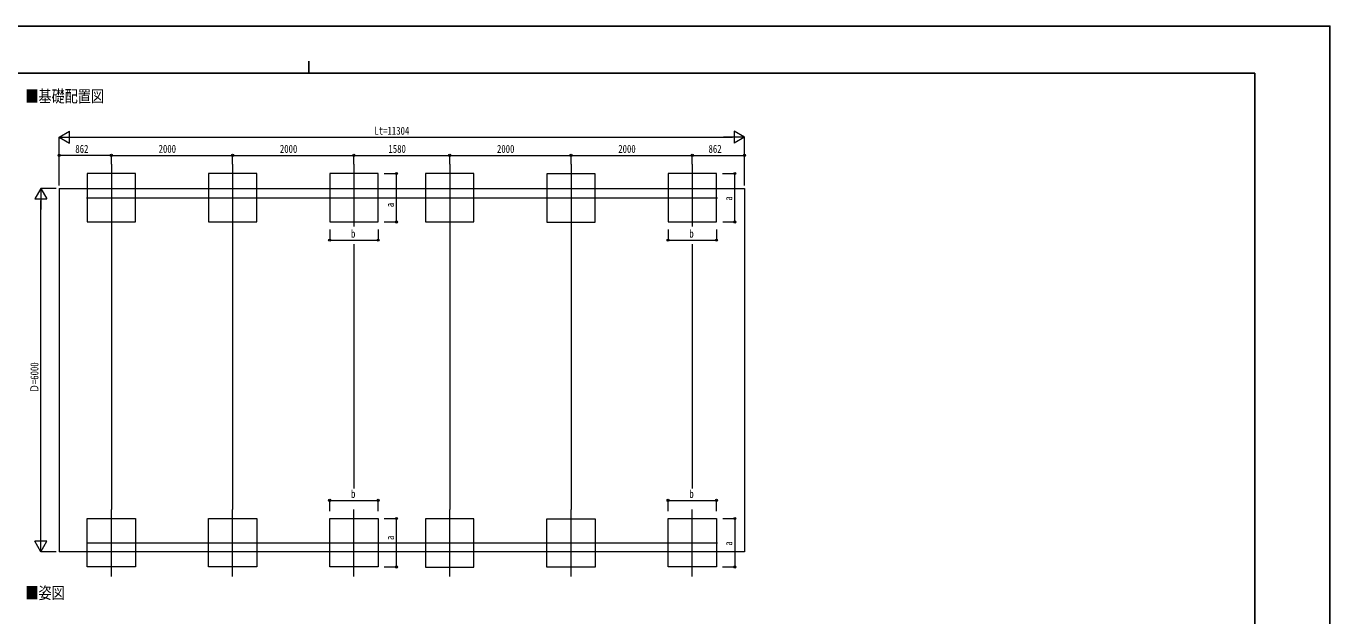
# Model space of a CAD drawing. Units: millimetres, scale not verified. Extents: x -16820 to 16820, y -11880 to 11880.
# Drawn here: x -4681 to 16820, y 2141 to 11880 of the extents above; entities that cross this region are included whole.
import ezdxf
from ezdxf.enums import TextEntityAlignment as Align

# ---------------------------------------------------------------- set-up
doc = ezdxf.new("R2010")
doc.units = ezdxf.units.MM
doc.header["$LTSCALE"] = 40
doc.layers.add('0-2_USER1', color=92, linetype='Continuous')
doc.layers.add('0-7_YKK_ZWAK', color=134, linetype='Continuous')
for name, color, linetype, lineweight in [('0-3_YKK_12', 40, 'Continuous', 18), ('0-5_YKK_A1', 120, 'Continuous', 18), ('0-6_YKK_D', 200, 'Continuous', 18)]:
    doc.layers.add(name, color=color, linetype=linetype, lineweight=lineweight)
doc.styles.add('ＭＳ ゴシック', font='')
doc.styles.get('ＭＳ ゴシック').set_extended_font_data('MS Gothic')

msp = doc.modelspace()

# ---------------------------------------------------------------- linework, layer by layer
at = {"layer": '0-3_YKK_12'}
for p, q in [((-3275.01, 9601.41), (-3275.01, 8494.75)), ((-1275.01, 9601.41), (-1275.01, 8494.75)), ((724.99, 9601.41), (724.99, 8569.75)), ((2304.99, 9598.47), (2304.99, 8491.82)), ((4304.99, 9598.47), (4304.99, 8491.82)), ((6304.99, 9601.41), (6304.99, 8569.75)), ((-3683.48, 9045.15), (6723.29, 9045.15)), ((-3275.01, 2792.97), (-3275.01, 3899.63)), ((-1275.01, 2792.97), (-1275.01, 3899.63)), ((724.99, 2792.97), (724.99, 3899.63)), ((2304.99, 2790.04), (2304.99, 3896.69)), ((4304.99, 2790.04), (4304.99, 3896.69)), ((6304.99, 2790.04), (6304.99, 3896.69)), ((-3683.48, 3349.23), (6723.29, 3349.23))]:
    msp.add_line(p, q, dxfattribs=at)
at = {"layer": '0-5_YKK_A1'}
for p, q in [((-4137, 9200), (7166.99, 9200)), ((-4137, 9200), (-4137, 3200)), ((7166.99, 9200), (7166.99, 3200)), ((7166.99, 3200), (-4137, 3200))]:
    msp.add_line(p, q, dxfattribs=at)
for points in [[(-3674.8, 8645.15), (-2874.81, 8645.15), (-2874.81, 9445.15), (-3674.8, 9445.15)], [(-1674.81, 8645.15), (-874.81, 8645.15), (-874.81, 9445.15), (-1674.81, 9445.15)], [(325.19, 8645.15), (1125.19, 8645.15), (1125.19, 9445.15), (325.19, 9445.15)], [(1904.99, 8645.15), (2704.99, 8645.15), (2704.99, 9445.15), (1904.99, 9445.15)], [(3905.19, 8642.21), (4705.19, 8642.21), (4705.19, 9442.21), (3905.19, 9442.21)], [(5905.19, 8645.15), (6705.19, 8645.15), (6705.19, 9445.15), (5905.19, 9445.15)], [(-3674.8, 3749.23), (-2874.81, 3749.23), (-2874.81, 2949.23), (-3674.8, 2949.23)], [(-1674.81, 3749.23), (-874.81, 3749.23), (-874.81, 2949.23), (-1674.81, 2949.23)], [(325.19, 3749.23), (1125.19, 3749.23), (1125.19, 2949.23), (325.19, 2949.23)], [(1904.99, 2946.3), (2704.99, 2946.3), (2704.99, 3746.3), (1904.99, 3746.3)], [(3905.19, 3746.3), (4705.19, 3746.3), (4705.19, 2946.3), (3905.19, 2946.3)], [(5905.19, 3749.23), (6705.19, 3749.23), (6705.19, 2949.23), (5905.19, 2949.23)]]:
    msp.add_lwpolyline(points, close=True, dxfattribs=at)
at = {"layer": '0-6_YKK_D'}
for p, q in [((-4137.01, 10045.15), (-3963.8, 10145.15)), ((-3963.8, 9945.15), (-3963.8, 10145.15)), ((7166.99, 10045.15), (6993.79, 10145.15)), ((6993.79, 10145.15), (6993.79, 9945.15)), ((-4137.01, 9250), (-4137.01, 10046.15)), ((-4137.01, 10045.15), (-3963.8, 9945.15)), ((-4137.01, 10045.15), (-3790.59, 10045.15)), ((-3937.01, 10045.15), (6966.99, 10045.15)), ((7166.99, 10045.15), (6820.58, 10045.15)), ((7166.99, 10045.15), (6993.79, 9945.15)), ((7166.99, 9250), (7166.99, 10046.15)), ((-4137.01, 9251), (-4137.01, 9746.15)), ((-3275.01, 9745.15), (-4137.01, 9745.15)), ((-3275.01, 9602.41), (-3275.01, 9746.15)), ((-3275.01, 9602.41), (-3275.01, 9746.15)), ((-3275.01, 9745.15), (-1275.01, 9745.15)), ((-1275.01, 9602.41), (-1275.01, 9746.15)), ((-1275.01, 9602.41), (-1275.01, 9746.15)), ((-1275.01, 9745.15), (724.99, 9745.15)), ((724.99, 9602.41), (724.99, 9746.15)), ((724.99, 9602.41), (724.99, 9746.15)), ((724.99, 9745.15), (2304.99, 9745.15)), ((2304.99, 9599.47), (2304.99, 9746.15)), ((2304.99, 9599.47), (2304.99, 9746.15)), ((2304.99, 9745.15), (4304.99, 9745.15)), ((4304.99, 9599.47), (4304.99, 9746.15)), ((4304.99, 9602.41), (4304.99, 9746.15)), ((4304.99, 9745.15), (6304.99, 9745.15)), ((6304.99, 9602.41), (6304.99, 9746.15)), ((6304.99, 9602.41), (6304.99, 9746.15)), ((6304.99, 9745.15), (7166.99, 9745.15)), ((7166.99, 9250), (7166.99, 9746.15)), ((1221.93, 9445.15), (1427.19, 9445.15)), ((1426.19, 8645.15), (1426.19, 9445.15)), ((6800.92, 9445.15), (7006.19, 9445.15)), ((7005.19, 8645.15), (7005.19, 9445.15)), ((-4437.01, 9200), (-4537.01, 9026.79)), ((-4187.01, 9200), (-4438.01, 9200)), ((-4437.01, 9200), (-4337.01, 9026.79)), ((-4437.01, 9200), (-4437.01, 8853.59)), ((-4537.01, 9026.79), (-4337.01, 9026.79)), ((-4437.01, 3400), (-4437.01, 9000)), ((1226.02, 8645.15), (1427.19, 8645.15)), ((6806.01, 8645.15), (7006.19, 8645.15)), ((-3275.01, 8494.25), (-3275.01, 3900.13)), ((-1275.01, 8494.25), (-1275.01, 3900.13)), ((325.19, 8523.06), (325.19, 8344.15)), ((1125.19, 8521.13), (1125.19, 8344.15)), ((2304.99, 8491.32), (2304.99, 3897.19)), ((4304.99, 8491.32), (4304.99, 3897.19)), ((5905.19, 8523.06), (5905.19, 8344.15)), ((6705.19, 8521.13), (6705.19, 8344.15)), ((325.19, 8345.15), (1125.19, 8345.15)), ((724.99, 8276.52), (724.99, 4247.39)), ((5905.19, 8345.15), (6705.19, 8345.15)), ((6304.99, 8276.52), (6304.99, 4247.39)), ((325.19, 3871.32), (325.19, 4050.23)), ((325.19, 4049.23), (1125.19, 4049.23)), ((1125.19, 3873.25), (1125.19, 4050.23)), ((5905.19, 3871.32), (5905.19, 4050.23)), ((5905.19, 4049.23), (6705.19, 4049.23)), ((6705.19, 3873.25), (6705.19, 4050.23)), ((1221.93, 3749.23), (1427.19, 3749.23)), ((1426.19, 2949.23), (1426.19, 3749.23)), ((6806.01, 3749.23), (7006.19, 3749.23)), ((7005.19, 3749.23), (7005.19, 2949.23)), ((-4437.01, 3200), (-4437.01, 3546.41)), ((-4437.01, 3200), (-4537.01, 3373.21)), ((-4337.01, 3373.21), (-4537.01, 3373.21)), ((-4437.01, 3200), (-4337.01, 3373.21)), ((-4187.01, 3200), (-4438.01, 3200)), ((1226.02, 2949.23), (1427.19, 2949.23)), ((6800.92, 2949.23), (7006.19, 2949.23))]:
    msp.add_line(p, q, dxfattribs=at)
for centre in [(-4137.01, 9745.15), (-3275.01, 9745.15), (-3275.01, 9745.15), (-1275.01, 9745.15), (-1275.01, 9745.15), (724.99, 9745.15), (724.99, 9745.15), (2304.99, 9745.15), (2304.99, 9745.15), (4304.99, 9745.15), (4304.99, 9745.15), (6304.99, 9745.15), (6304.99, 9745.15), (7166.99, 9745.15), (1426.19, 9445.15), (7005.19, 9445.15), (1426.19, 8645.15), (7005.19, 8645.15), (325.19, 8345.15), (1125.19, 8345.15), (5905.19, 8345.15), (6705.19, 8345.15), (325.19, 4049.23), (1125.19, 4049.23), (5905.19, 4049.23), (6705.19, 4049.23), (1426.19, 3749.23), (7005.19, 3749.23), (1426.19, 2949.23), (7005.19, 2949.23)]:
    msp.add_circle(centre, 17, dxfattribs=at)
at = {"layer": '0-7_YKK_ZWAK'}
for p, q in [((-19.92, 11300), (-19.92, 11100)), ((15580.08, 11100), (-15619.92, 11100)), ((15580.08, 11100), (15580.08, -10100))]:
    msp.add_line(p, q, dxfattribs=at)
msp.add_lwpolyline([(-16820, -11880), (16820, -11880), (16820, 11880), (-16820, 11880)], close=True, dxfattribs=at)

# ---------------------------------------------------------------- texts
at = {"layer": '0-2_USER1', "style": 'ＭＳ ゴシック', "width": 0.8}
for s, p in [('■基礎配置図', (-4691.8, 10563)), ('■姿図', (-4691.8, 2363))]:
    msp.add_text(s, height=197.9, dxfattribs=at).set_placement(p, align=Align.BOTTOM_LEFT)
at = {"layer": '0-6_YKK_D', "style": 'ＭＳ ゴシック', "width": 0.8}
for s, p in [('Lt=11304', (1063.79, 10046.15)), ('862', (-3869.21, 9746.81)), ('2000', (-2495.81, 9747.37)), ('2000', (-495.81, 9746.81)), ('1580', (1294.19, 9746.81)), ('2000', (3084.19, 9746.81)), ('2000', (5084.19, 9746.81)), ('862', (6572.79, 9746.81)), ('b', (677.19, 8346.81)), ('b', (6257.19, 8346.81)), ('b', (677.19, 4050.9)), ('b', (6257.19, 4050.9))]:
    msp.add_text(s, height=132, dxfattribs=at).set_placement(p, align=Align.BOTTOM_LEFT)
for s, p in [('a', (7003.53, 8997.15)), ('a', (1424.53, 8888.84)), ('Ｄ=6000', (-4438.01, 5820.8)), ('a', (1424.53, 3394.72)), ('a', (7003.53, 3301.23))]:
    msp.add_text(s, height=132, rotation=90, dxfattribs=at).set_placement(p, align=Align.BOTTOM_LEFT)

doc.saveas('drawing.dxf')
